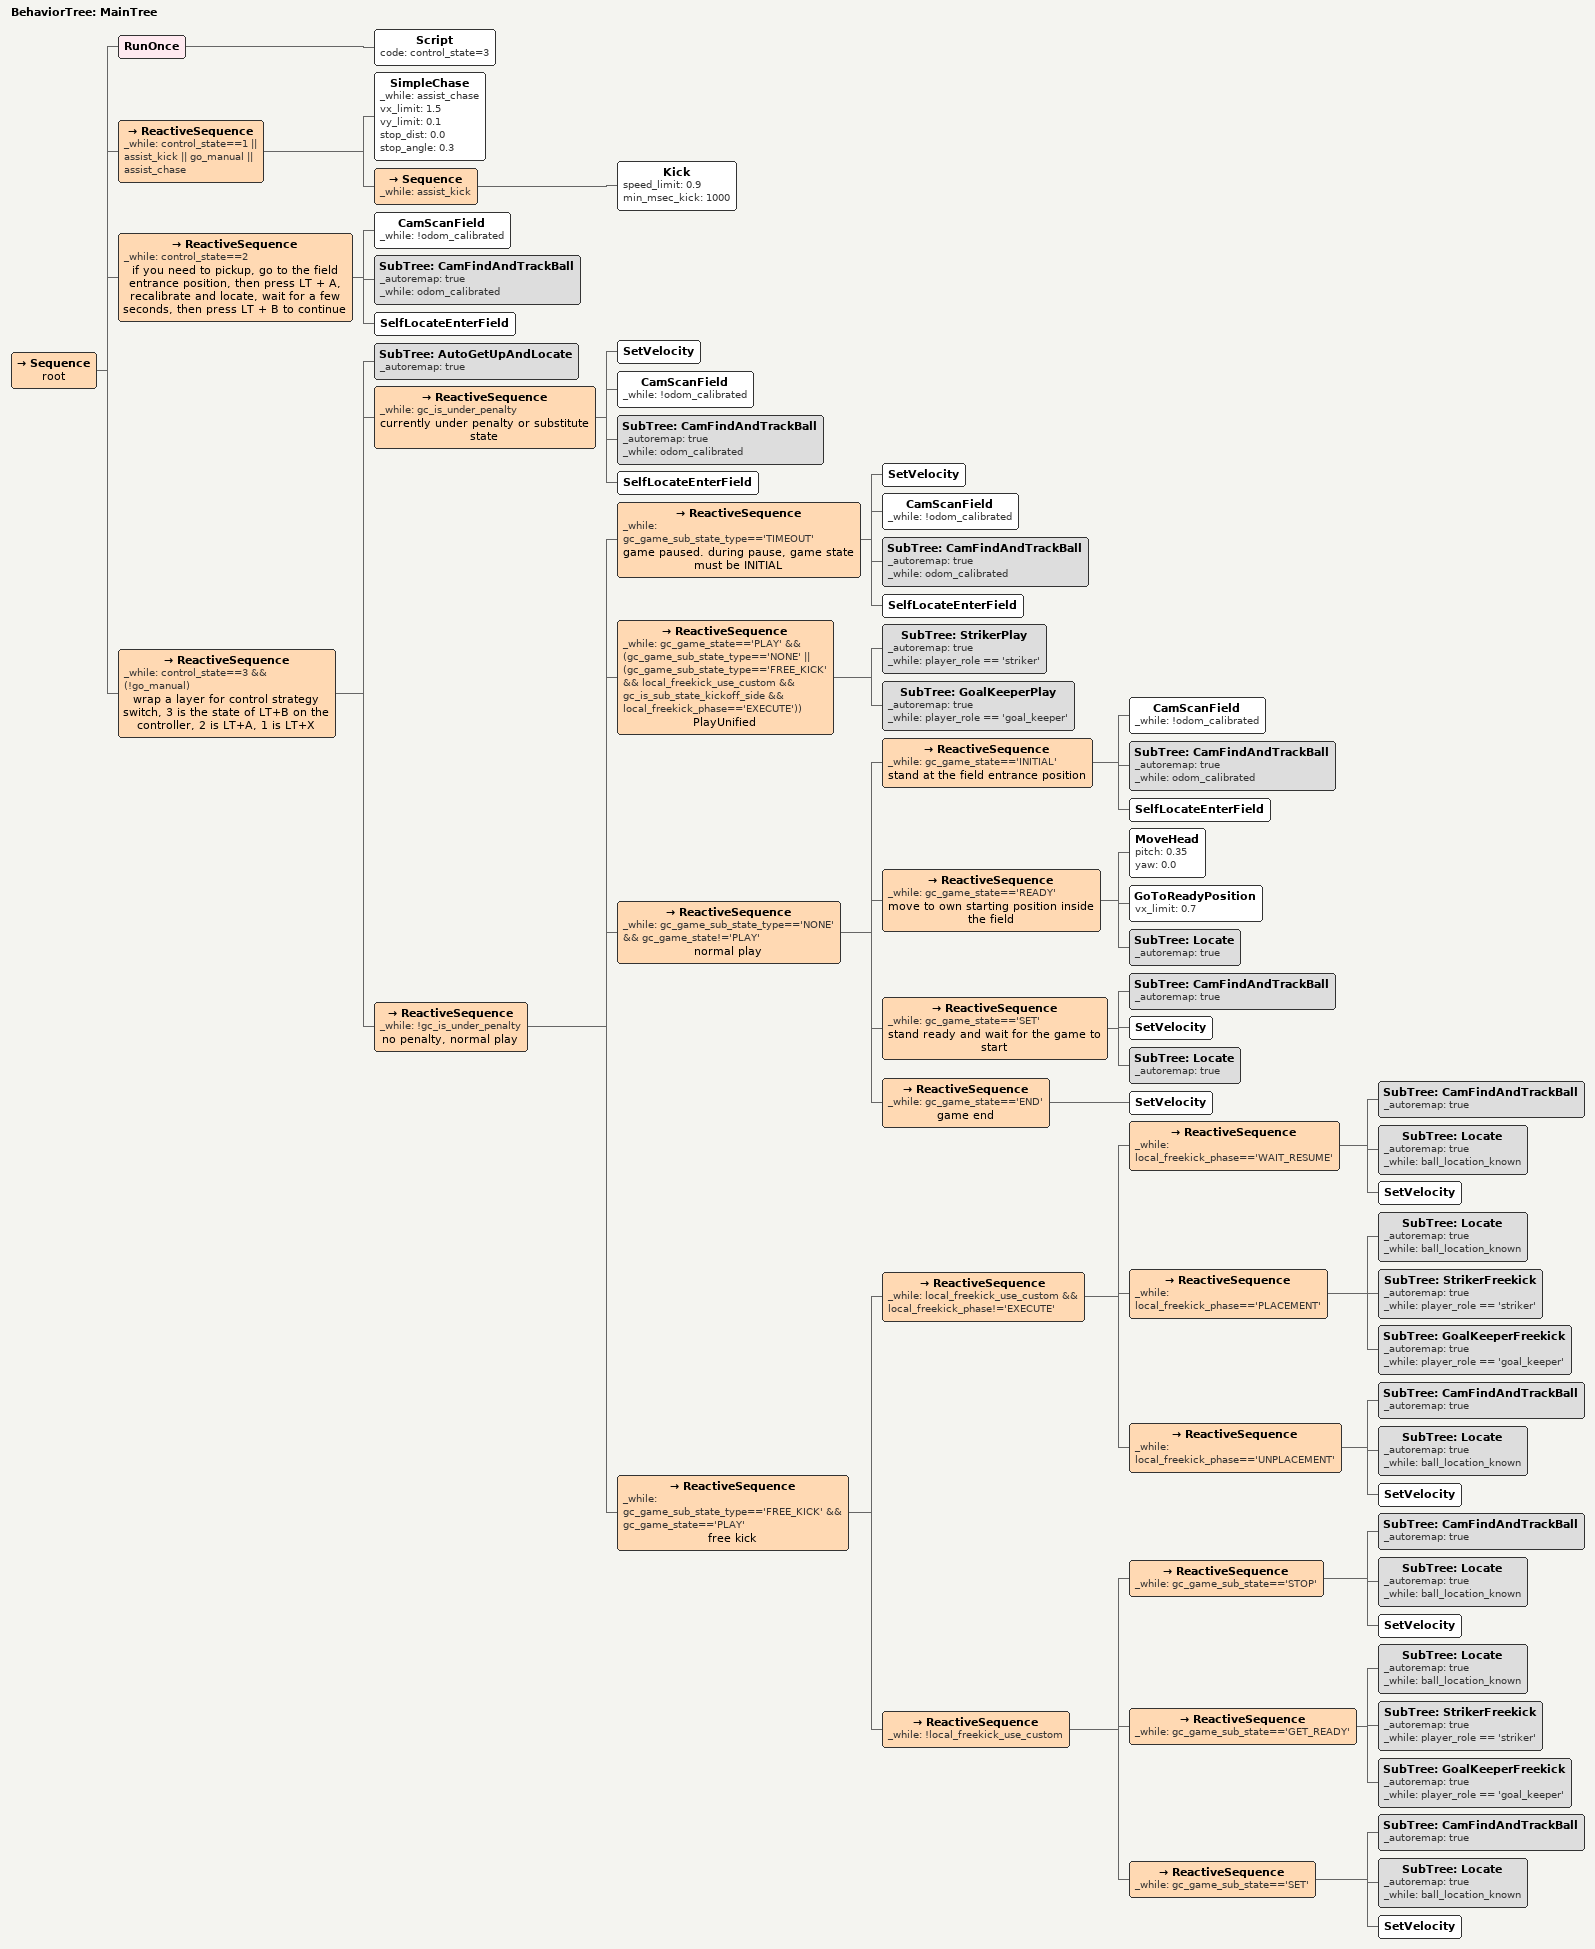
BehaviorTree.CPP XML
<!-- game play -->

<root BTCPP_format="4">
    <include path="./subtrees/subtree_cam_find_and_track_ball.xml" />
    <include path="./subtrees/subtree_striker_play.xml" />
    <include path="./subtrees/subtree_goal_keeper_play.xml" />
    <include path="./subtrees/subtree_striker_freekick.xml" />
    <include path="./subtrees/subtree_goal_keeper_freekick.xml" />
    <include path="./subtrees/subtree_locate.xml" />
    <include path="./subtrees/subtree_auto_standup_and_locate.xml" />
    <BehaviorTree ID="MainTree">
        <Sequence name="root">
            <RunOnce><Script code="control_state=3" /></RunOnce>
            <ReactiveSequence _while="control_state==1 || assist_kick || go_manual || assist_chase" >
                <SimpleChase _while="assist_chase" vx_limit="1.5" vy_limit="0.1" stop_dist="0.0" stop_angle="0.3" />
                <Sequence _while="assist_kick">
                    <Kick speed_limit="0.9" min_msec_kick="1000"/>
               </Sequence>
            </ReactiveSequence>

            <ReactiveSequence _while="control_state==2" name="if you need to pickup, go to the field entrance position, then press LT + A, recalibrate and locate, wait for a few seconds, then press LT + B to continue">
                <CamScanField  _while="!odom_calibrated"/>
                <SubTree ID="CamFindAndTrackBall" _autoremap="true" _while="odom_calibrated" />
                <SelfLocateEnterField />
            </ReactiveSequence>

            <ReactiveSequence _while="control_state==3 &amp;&amp; (!go_manual)" name="wrap a layer for control strategy switch, 3 is the state of LT+B on the controller, 2 is LT+A, 1 is LT+X">
                <SubTree ID="AutoGetUpAndLocate" _autoremap="true" />
                <ReactiveSequence _while="gc_is_under_penalty" name="currently under penalty or substitute state">
                    <SetVelocity />
                    <CamScanField  _while="!odom_calibrated"/>
                    <SubTree ID="CamFindAndTrackBall" _autoremap="true" _while="odom_calibrated" />
                    <SelfLocateEnterField />
                </ReactiveSequence>

                <ReactiveSequence _while="!gc_is_under_penalty" name="no penalty, normal play">
                    <ReactiveSequence _while="gc_game_sub_state_type=='TIMEOUT'" name="game paused. during pause, game state must be INITIAL">
                        <SetVelocity />
                        <CamScanField _while="!odom_calibrated"/>
                        <SubTree ID="CamFindAndTrackBall" _autoremap="true" _while="odom_calibrated" />
                        <SelfLocateEnterField />
                    </ReactiveSequence>

                    <ReactiveSequence _while="gc_game_state=='PLAY' &amp;&amp; (gc_game_sub_state_type=='NONE' || (gc_game_sub_state_type=='FREE_KICK' &amp;&amp; local_freekick_use_custom &amp;&amp; gc_is_sub_state_kickoff_side &amp;&amp; local_freekick_phase=='EXECUTE'))" name="PlayUnified">
                        <SubTree ID="StrikerPlay" _autoremap="true" _while="player_role == 'striker'" />
                        <SubTree ID="GoalKeeperPlay" _autoremap="true" _while="player_role == 'goal_keeper'" />
                    </ReactiveSequence>

                    <ReactiveSequence _while="gc_game_sub_state_type=='NONE' &amp;&amp; gc_game_state!='PLAY'" name="normal play">
                        <ReactiveSequence _while="gc_game_state=='INITIAL'" name="stand at the field entrance position">
                            <CamScanField _while="!odom_calibrated"/>
                            <SubTree ID="CamFindAndTrackBall" _autoremap="true" _while="odom_calibrated" />
                            <SelfLocateEnterField />
                        </ReactiveSequence>

                        <ReactiveSequence _while="gc_game_state=='READY'" name="move to own starting position inside the field">
                            <MoveHead pitch="0.35" yaw="0.0" />
                            <GoToReadyPosition  vx_limit="0.7" />
                            <SubTree ID="Locate" _autoremap="true" />
                        </ReactiveSequence>

                        <ReactiveSequence _while="gc_game_state=='SET'" name="stand ready and wait for the game to start">
                            <SubTree ID="CamFindAndTrackBall" _autoremap="true" />
                            <SetVelocity />
                            <SubTree ID="Locate" _autoremap="true" />
                        </ReactiveSequence>

                        <ReactiveSequence _while="gc_game_state=='END'" name="game end">
                            <SetVelocity />
                        </ReactiveSequence>

                    </ReactiveSequence>

                    <ReactiveSequence _while="gc_game_sub_state_type=='FREE_KICK' &amp;&amp; gc_game_state=='PLAY'" name="free kick">
                        <ReactiveSequence _while="local_freekick_use_custom &amp;&amp; local_freekick_phase!='EXECUTE'">
                            <ReactiveSequence _while="local_freekick_phase=='WAIT_RESUME'">
                                <SubTree ID="CamFindAndTrackBall" _autoremap="true" />
                                <SubTree ID="Locate" _autoremap="true" _while="ball_location_known"/>
                                <SetVelocity />
                            </ReactiveSequence>
                            <ReactiveSequence _while="local_freekick_phase=='PLACEMENT'">
                                <SubTree ID="Locate" _autoremap="true" _while="ball_location_known" />
                                <SubTree ID="StrikerFreekick" _autoremap="true" _while="player_role == 'striker'" />
                                <SubTree ID="GoalKeeperFreekick" _autoremap="true" _while="player_role == 'goal_keeper'"/>
                            </ReactiveSequence>
                            <ReactiveSequence _while="local_freekick_phase=='UNPLACEMENT'">
                                <SubTree ID="CamFindAndTrackBall" _autoremap="true" />
                                <SubTree ID="Locate" _autoremap="true" _while="ball_location_known" />
                                <SetVelocity />
                            </ReactiveSequence>
                        </ReactiveSequence>
                        <ReactiveSequence _while="!local_freekick_use_custom">
                            <ReactiveSequence _while="gc_game_sub_state=='STOP'">
                                <SubTree ID="CamFindAndTrackBall" _autoremap="true" />
                                <SubTree ID="Locate" _autoremap="true" _while="ball_location_known"/>
                                <SetVelocity />
                            </ReactiveSequence>
                            <ReactiveSequence _while="gc_game_sub_state=='GET_READY'">
                                <SubTree ID="Locate" _autoremap="true" _while="ball_location_known" />
                                <SubTree ID="StrikerFreekick" _autoremap="true" _while="player_role == 'striker'" />
                                <SubTree ID="GoalKeeperFreekick" _autoremap="true" _while="player_role == 'goal_keeper'"/>
                            </ReactiveSequence>
                            <ReactiveSequence _while="gc_game_sub_state=='SET'">
                                <SubTree ID="CamFindAndTrackBall" _autoremap="true" />
                                <SubTree ID="Locate" _autoremap="true" _while="ball_location_known" />
                                <SetVelocity />
                            </ReactiveSequence>
                        </ReactiveSequence>
                    </ReactiveSequence>

                </ReactiveSequence>
            </ReactiveSequence>
        </Sequence>
    </BehaviorTree>
</root>
